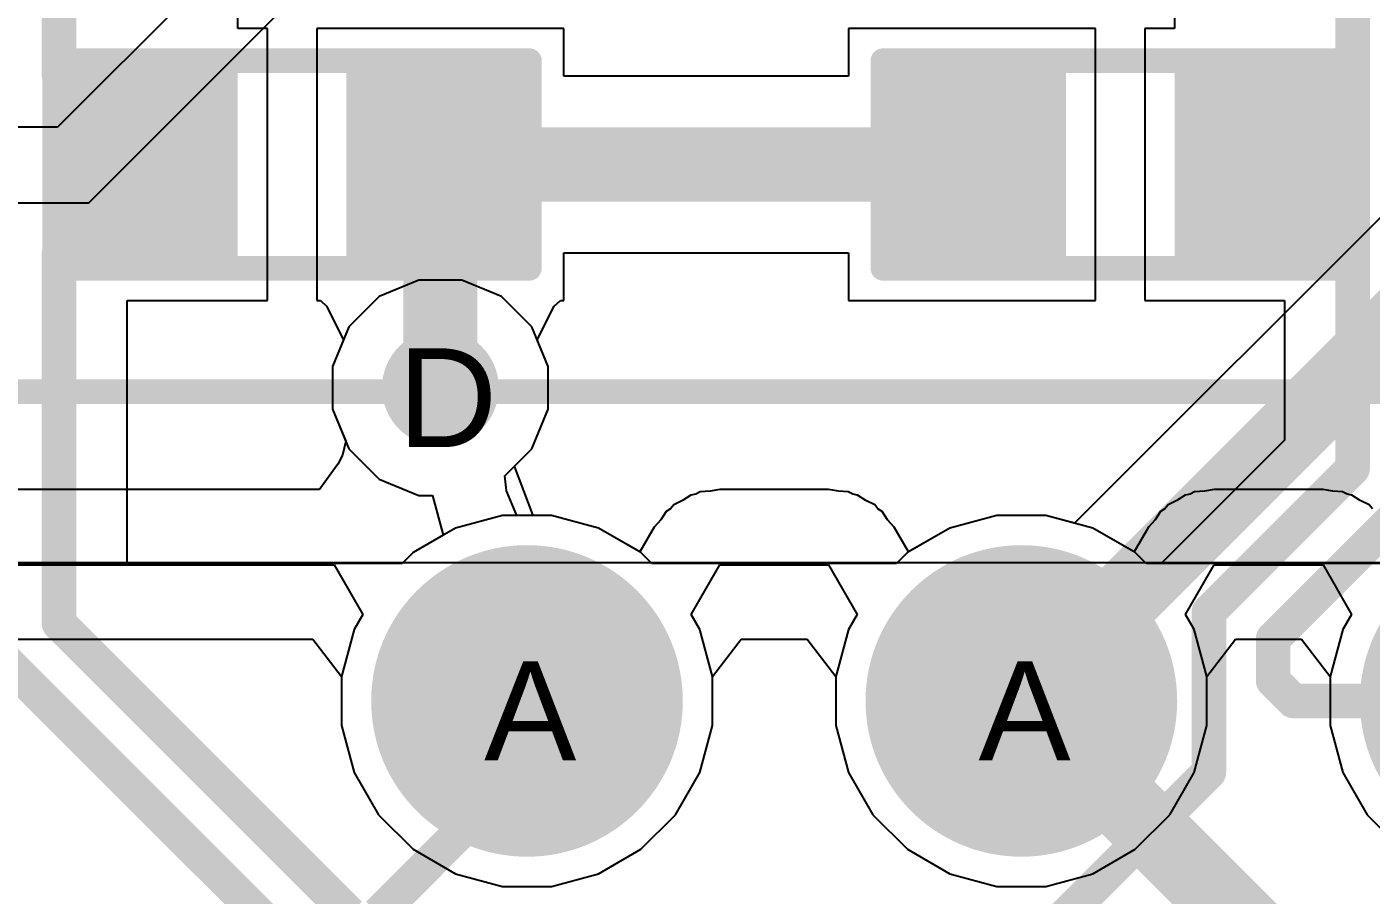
# Model space of a CAD drawing. Header units: inches. Extents: x -11 to 5428, y 0 to 5423.
# Drawn here: x 206.53 to 213.44, y 18.79 to 23.26 of the extents above; entities that cross this region are included whole.
import ezdxf

# ---------------------------------------------------------------- set-up
doc = ezdxf.new("R2010")
doc.units = ezdxf.units.IN
for name, color, linetype in [('Bottom Layer', 5, 'Continuous'), ('Bottom Solder', 6, 'Continuous'), ('Drill Drawing', 1, 'Continuous'), ('GND', 16, 'Continuous'), ('Multi-Layer', 9, 'Continuous'), ('Pad Holes', 156, 'Continuous'), ('PWR', 76, 'Continuous'), ('Top Layer', 1, 'Continuous'), ('Top Overlay', 2, 'Continuous'), ('Top Paste', 8, 'Continuous'), ('Top Solder', 216, 'Continuous'), ('Via Holes', 16, 'Continuous')]:
    doc.layers.add(name, color=color, linetype=linetype)
doc.styles.add('Arial', font='', dxfattribs={"height": 0.2})
doc.styles.get('Arial').set_extended_font_data('Arial')

# ---------------------------------------------------------------- blocks, each defined once
blk = doc.blocks.new('R___0603_369')
at = {"layer": 'Top Layer'}
for points in [[(-0.3810050799999999, 0.4445), (-0.3810050800000001, -0.4445), (-1.14300508, -0.4445), (-1.14300508, 0.4445)], [(1.14299492, 0.4445), (1.14299492, -0.4445), (0.3809949199999999, -0.4445), (0.38099492, 0.4445)]]:
    blk.add_hatch(color=1, dxfattribs=at).paths.add_polyline_path(points)
at = {"layer": 'Top Paste'}
for points in [[(-0.3810050799999999, 0.4445), (-0.3810050800000001, -0.4445), (-1.14300508, -0.4445), (-1.14300508, 0.4445)], [(1.14299492, 0.4445), (1.14299492, -0.4445), (0.3809949199999999, -0.4445), (0.38099492, 0.4445)]]:
    blk.add_hatch(color=8, dxfattribs=at).paths.add_polyline_path(points)
at = {"layer": 'Top Solder'}
for points in [[(-0.2794050799999999, 0.5460999999999999), (-0.2794050800000001, -0.5461), (-1.24460508, -0.5460999999999999), (-1.24460508, 0.5461)], [(1.24459492, 0.5460999999999999), (1.24459492, -0.5461), (0.2793949199999999, -0.5460999999999999), (0.27939492, 0.5461)]]:
    blk.add_hatch(color=216, dxfattribs=at).paths.add_polyline_path(points)
at = {"layer": 'Top Overlay'}
for points in [[(-1.21920508, -0.5334, 0.127, 0.127, 0), (-1.21920508, 0.5334, 0.127, 0.127, 0)], [(-1.21920508, 0.5334, 0.127, 0.127, 0), (1.21919492, 0.5334, 0.127, 0.127, 0)], [(1.21919492, -0.5334, 0.127, 0.127, 0), (1.21919492, 0.5334, 0.127, 0.127, 0)], [(-1.21920508, -0.5334, 0.127, 0.127, 0), (1.21919492, -0.5334, 0.127, 0.127, 0)]]:
    blk.add_lwpolyline(points, format="xyseb", dxfattribs=at)
for points in [[(-1.25095508, 0.5334, 0.0635, 0.0635, 1), (-1.18745508, 0.5334, 0.0635, 0.0635, 1)], [(-1.25095508, 0.5334, 0.0635, 0.0635, 1), (-1.18745508, 0.5334, 0.0635, 0.0635, 1)], [(1.18744492, 0.5334, 0.0635, 0.0635, 1), (1.25094492, 0.5334, 0.0635, 0.0635, 1)], [(1.18744492, 0.5334, 0.0635, 0.0635, 1), (1.25094492, 0.5334, 0.0635, 0.0635, 1)], [(-1.25095508, -0.5334, 0.0635, 0.0635, 1), (-1.18745508, -0.5334, 0.0635, 0.0635, 1)], [(-1.25095508, -0.5334, 0.0635, 0.0635, 1), (-1.18745508, -0.5334, 0.0635, 0.0635, 1)], [(1.18744492, -0.5334, 0.0635, 0.0635, 1), (1.25094492, -0.5334, 0.0635, 0.0635, 1)], [(1.18744492, -0.5334, 0.0635, 0.0635, 1), (1.25094492, -0.5334, 0.0635, 0.0635, 1)]]:
    blk.add_lwpolyline(points, format="xyseb", close=True, dxfattribs=at)
blk = doc.blocks.new('R___0603_370')
at = {"layer": 'Top Layer'}
for points in [[(-0.38100254, 0.4445), (-0.38100254, -0.4445), (-1.14300254, -0.4445), (-1.14300254, 0.4445)], [(1.14299746, 0.4445), (1.14299746, -0.4445), (0.38099746, -0.4445), (0.38099746, 0.4445)]]:
    blk.add_hatch(color=1, dxfattribs=at).paths.add_polyline_path(points)
at = {"layer": 'Top Paste'}
for points in [[(-0.38100254, 0.4445), (-0.38100254, -0.4445), (-1.14300254, -0.4445), (-1.14300254, 0.4445)], [(1.14299746, 0.4445), (1.14299746, -0.4445), (0.38099746, -0.4445), (0.38099746, 0.4445)]]:
    blk.add_hatch(color=8, dxfattribs=at).paths.add_polyline_path(points)
at = {"layer": 'Top Solder'}
for points in [[(-0.27940254, 0.5460999999999999), (-0.27940254, -0.5460999999999999), (-1.24460254, -0.5460999999999999), (-1.24460254, 0.5460999999999999)], [(1.24459746, 0.5460999999999999), (1.24459746, -0.5460999999999999), (0.27939746, -0.5460999999999999), (0.27939746, 0.5460999999999999)]]:
    blk.add_hatch(color=216, dxfattribs=at).paths.add_polyline_path(points)
at = {"layer": 'Top Overlay'}
for points in [[(-1.21920254, 0.5334, 0.127, 0.127, 0), (-1.21920254, -0.5334, 0.127, 0.127, 0)], [(1.21919746, 0.5334, 0.127, 0.127, 0), (-1.21920254, 0.5334, 0.127, 0.127, 0)], [(1.21919746, 0.5334, 0.127, 0.127, 0), (1.21919746, -0.5334, 0.127, 0.127, 0)], [(1.21919746, -0.5334, 0.127, 0.127, 0), (-1.21920254, -0.5334, 0.127, 0.127, 0)]]:
    blk.add_lwpolyline(points, format="xyseb", dxfattribs=at)
for points in [[(-1.25095254, 0.5334, 0.0635, 0.0635, 1), (-1.18745254, 0.5334, 0.0635, 0.0635, 1)], [(-1.25095254, 0.5334, 0.0635, 0.0635, 1), (-1.18745254, 0.5334, 0.0635, 0.0635, 1)], [(1.18744746, 0.5334, 0.0635, 0.0635, 1), (1.25094746, 0.5334, 0.0635, 0.0635, 1)], [(1.18744746, 0.5334, 0.0635, 0.0635, 1), (1.25094746, 0.5334, 0.0635, 0.0635, 1)], [(-1.25095254, -0.5334, 0.0635, 0.0635, 1), (-1.18745254, -0.5334, 0.0635, 0.0635, 1)], [(-1.25095254, -0.5334, 0.0635, 0.0635, 1), (-1.18745254, -0.5334, 0.0635, 0.0635, 1)], [(1.18744746, -0.5334, 0.0635, 0.0635, 1), (1.25094746, -0.5334, 0.0635, 0.0635, 1)], [(1.18744746, -0.5334, 0.0635, 0.0635, 1), (1.25094746, -0.5334, 0.0635, 0.0635, 1)]]:
    blk.add_lwpolyline(points, format="xyseb", close=True, dxfattribs=at)
blk = doc.blocks.new('HR911105A_372')
at = {"layer": 'Bottom Layer'}
h = blk.add_hatch(color=5, dxfattribs=at)
edge = h.paths.add_edge_path()
edge.add_arc((0.6399987199999999, -6.894982399999999), 0.69900038, 0, 360)
h = blk.add_hatch(color=5, dxfattribs=at)
edge = h.paths.add_edge_path()
edge.add_arc((3.17999872, -6.894982399999999), 0.69900038, 0, 360)
at = {"layer": 'Bottom Solder'}
h = blk.add_hatch(color=6, dxfattribs=at)
edge = h.paths.add_edge_path()
edge.add_arc((-1.90000128, -6.894982399999999), 0.8006003799999999, 0, 360)
h = blk.add_hatch(color=6, dxfattribs=at)
edge = h.paths.add_edge_path()
edge.add_arc((0.6399987199999999, -6.894982399999999), 0.8006003799999999, 0, 360)
h = blk.add_hatch(color=6, dxfattribs=at)
edge = h.paths.add_edge_path()
edge.add_arc((3.17999872, -6.894982399999999), 0.8006003799999999, 0, 360)
at = {"layer": 'GND'}
h = blk.add_hatch(color=16, dxfattribs=at)
edge = h.paths.add_edge_path()
edge.add_arc((0.6399987199999999, -6.894982399999999), 0.69900038, 0, 360)
h = blk.add_hatch(color=16, dxfattribs=at)
edge = h.paths.add_edge_path()
edge.add_arc((3.17999872, -6.894982399999999), 0.69900038, 0, 360)
at = {"layer": 'Multi-Layer'}
h = blk.add_hatch(color=9, dxfattribs=at)
edge = h.paths.add_edge_path()
edge.add_arc((0.6399987199999999, -6.894982399999999), 0.69900038, 0, 360)
h = blk.add_hatch(color=9, dxfattribs=at)
edge = h.paths.add_edge_path()
edge.add_arc((3.17999872, -6.894982399999999), 0.69900038, 0, 360)
at = {"layer": 'Pad Holes'}
h = blk.add_hatch(color=7, dxfattribs=at)
edge = h.paths.add_edge_path()
edge.add_arc((0.6399987199999999, -6.894982399999999), 0.44500038, 0, 360)
h = blk.add_hatch(color=7, dxfattribs=at)
edge = h.paths.add_edge_path()
edge.add_arc((3.17999872, -6.894982399999999), 0.44500038, 0, 360)
at = {"layer": 'PWR'}
h = blk.add_hatch(color=76, dxfattribs=at)
edge = h.paths.add_edge_path()
edge.add_arc((0.6399987199999999, -6.894982399999999), 0.69900038, 0, 360)
h = blk.add_hatch(color=76, dxfattribs=at)
edge = h.paths.add_edge_path()
edge.add_arc((3.17999872, -6.894982399999999), 0.69900038, 0, 360)
at = {"layer": 'Top Layer'}
h = blk.add_hatch(color=1, dxfattribs=at)
edge = h.paths.add_edge_path()
edge.add_arc((0.6399987199999999, -6.894982399999999), 0.69900038, 0, 360)
h = blk.add_hatch(color=1, dxfattribs=at)
edge = h.paths.add_edge_path()
edge.add_arc((3.17999872, -6.894982399999999), 0.69900038, 0, 360)
at = {"layer": 'Top Solder'}
h = blk.add_hatch(color=216, dxfattribs=at)
edge = h.paths.add_edge_path()
edge.add_arc((-1.90000128, -6.894982399999999), 0.8006003799999999, 0, 360)
h = blk.add_hatch(color=216, dxfattribs=at)
edge = h.paths.add_edge_path()
edge.add_arc((0.6399987199999999, -6.894982399999999), 0.8006003799999999, 0, 360)
h = blk.add_hatch(color=216, dxfattribs=at)
edge = h.paths.add_edge_path()
edge.add_arc((3.17999872, -6.894982399999999), 0.8006003799999999, 0, 360)
at = {"layer": 'Top Overlay'}
blk.add_lwpolyline([(8.000004319999999, -8.4850224, 0.127, 0.127, 0), (-8.000014479999999, -8.4850224, 0.127, 0.127, 0)], format="xyseb", dxfattribs=at)

msp = doc.modelspace()

# ---------------------------------------------------------------- hatches: boundary and pattern name
at = {"layer": 'Bottom Layer'}
h = msp.add_hatch(color=5, dxfattribs=at)
edge = h.paths.add_edge_path()
edge.add_arc((208.6572027, 21.40119418), 0.2999994, 0, 360)
at = {"layer": 'GND'}
h = msp.add_hatch(color=16, dxfattribs=at)
edge = h.paths.add_edge_path()
edge.add_arc((208.6572027, 21.40119418), 0.2999994, 0, 360)
at = {"layer": 'PWR'}
h = msp.add_hatch(color=76, dxfattribs=at)
edge = h.paths.add_edge_path()
edge.add_arc((208.6572027, 21.40119418), 0.2999994, 0, 360)
at = {"layer": 'Top Layer'}
h = msp.add_hatch(color=1, dxfattribs=at)
edge = h.paths.add_edge_path()
edge.add_arc((208.6572027, 21.40119418), 0.2999994, 0, 360)
at = {"layer": 'Via Holes'}
h = msp.add_hatch(color=7, dxfattribs=at)
edge = h.paths.add_edge_path()
edge.add_arc((208.6572027, 21.40119418), 0.1499997, 0, 360)

# ---------------------------------------------------------------- linework, layer by layer
at = {"layer": 'Bottom Layer'}
for p, q in [((214.0787565, 22.86940816), (211.91485684, 20.70551104)), ((208.5470048, 21.95519358), (208.34338824, 21.87085288)), ((208.7674006, 21.95519358), (208.5470048, 21.95519358)), ((208.97101716, 21.87085288), (208.7674006, 21.95519358)), ((208.34338824, 21.87085288), (208.187544, 21.71500864)), ((209.1268614, 21.71500864), (208.97101716, 21.87085288)), ((208.187544, 21.71500864), (208.1032033, 21.51139208)), ((209.2112021, 21.51139208), (209.1268614, 21.71500864)), ((208.1032033, 21.51139208), (208.1032033, 21.29099628)), ((209.2112021, 21.29099628), (209.2112021, 21.51139208)), ((208.1032033, 21.29099628), (208.187544, 21.08737972)), ((209.1268614, 21.08737972), (209.2112021, 21.29099628)), ((208.187544, 21.08737972), (208.34338824, 20.93153548)), ((208.98762876, 20.94814708), (209.1268614, 21.08737972)), ((208.34338824, 20.93153548), (208.5470048, 20.84719478)), ((208.99652384, 20.87122572), (208.98762876, 20.94814708)), ((209.0499248, 20.74494708), (208.99652384, 20.87122572)), ((208.5470048, 20.84719478), (208.61755076, 20.84719478)), ((208.61755076, 20.84719478), (208.6719982, 20.64399478)), ((209.22767654, 20.74494708), (209.0499248, 20.74494708)), ((209.47005604, 20.68000182), (209.22767654, 20.74494708)), ((211.51674486, 20.74494708), (211.27436536, 20.68000182)), ((211.76767654, 20.74494708), (211.51674486, 20.74494708)), ((211.91485684, 20.70551104), (211.76767654, 20.74494708)), ((209.68736828, 20.55453852), (209.47005604, 20.68000182)), ((211.27436536, 20.68000182), (211.05705312, 20.55453852)), ((208.6719982, 20.64399478), (208.51705312, 20.55453852)), ((208.51705312, 20.55453852), (208.46369026, 20.50117566)), ((209.74073114, 20.50117566), (209.68736828, 20.55453852)), ((211.05705312, 20.55453852), (211.00369026, 20.50117566)), ((220.28220358, 20.50117566), (185.23320586, 20.50117566)), ((208.46369026, 20.50117566), (198.31174714, 20.50117566)), ((211.00369026, 20.50117566), (209.74073114, 20.50117566))]:
    msp.add_line(p, q, dxfattribs=at)
for points in [[(211.64222594, 19.7919467, 0.3809999999999999, 0.3809999999999999, 0), (214.3992283, 22.54894906, 0.3809999999999999, 0.3809999999999999, 0)], [(211.64222594, 19.7919467, 0.3809999999999999, 0.3809999999999999, 0), (212.91172556, 18.52244708, 0.3809999999999999, 0.3809999999999999, 0)]]:
    msp.add_lwpolyline(points, format="xyseb", dxfattribs=at)
msp.add_lwpolyline([(211.54697594, 19.7919467, 0.1905, 0.1905, 1), (211.73747594, 19.7919467, 0.1905, 0.1905, 1)], format="xyseb", close=True, dxfattribs=at)
msp.add_lwpolyline([(211.54697594, 19.7919467, 0.1905, 0.1905, 1), (211.73747594, 19.7919467, 0.1905, 0.1905, 1)], format="xyseb", close=True, dxfattribs=at)
at = {"layer": 'GND'}
for p, q in [((208.5470048, 21.95519358), (208.34338824, 21.87085288)), ((208.7674006, 21.95519358), (208.5470048, 21.95519358)), ((208.97101716, 21.87085288), (208.7674006, 21.95519358)), ((208.34338824, 21.87085288), (208.187544, 21.71500864)), ((209.1268614, 21.71500864), (208.97101716, 21.87085288)), ((208.187544, 21.71500864), (208.1032033, 21.51139208)), ((209.2112021, 21.51139208), (209.1268614, 21.71500864)), ((208.1032033, 21.51139208), (208.1032033, 21.29099628)), ((209.2112021, 21.29099628), (209.2112021, 21.51139208)), ((208.1032033, 21.29099628), (208.17129054, 21.12661764)), ((209.1268614, 21.08737972), (209.2112021, 21.29099628)), ((208.17129054, 21.12661764), (208.15403378, 21.05459594)), ((209.03842876, 20.99894708), (209.1268614, 21.08737972)), ((208.13042448, 21.008848), (208.03628954, 20.8794223)), ((208.15403378, 21.05459594), (208.13042448, 21.008848)), ((209.13376512, 20.74494708), (209.03842876, 20.99894708)), ((208.03628954, 20.8794223), (205.0291175, 20.8794223)), ((209.9918203, 20.86618382), (209.96884092, 20.85485034)), ((210.04251616, 20.86950614), (209.9918203, 20.86618382)), ((210.09236366, 20.8794223), (210.04251616, 20.86950614)), ((210.65205774, 20.8794223), (210.09236366, 20.8794223)), ((210.70190778, 20.86950614), (210.65205774, 20.8794223)), ((210.75259856, 20.86618382), (210.70190778, 20.86950614)), ((210.77557794, 20.85485288), (210.75259856, 20.86618382)), ((212.5318203, 20.86618382), (212.50884092, 20.85485034)), ((212.58251616, 20.86950614), (212.5318203, 20.86618382)), ((212.63236366, 20.8794223), (212.58251616, 20.86950614)), ((213.19205774, 20.8794223), (212.63236366, 20.8794223)), ((213.24190778, 20.86950614), (213.19205774, 20.8794223)), ((213.29259856, 20.86618382), (213.24190778, 20.86950614)), ((213.31557794, 20.85485288), (213.29259856, 20.86618382)), ((209.8558795, 20.7991456), (209.83898342, 20.7798797)), ((209.90145472, 20.82161952), (209.8558795, 20.7991456)), ((209.94370508, 20.84985162), (209.90145472, 20.82161952)), ((209.96884092, 20.85485034), (209.94370508, 20.84985162)), ((210.80071632, 20.84985162), (210.77557794, 20.85485288)), ((210.8429743, 20.82161444), (210.80071632, 20.84985162)), ((210.88853936, 20.7991456), (210.8429743, 20.82161444)), ((210.9054329, 20.77988224), (210.88853936, 20.7991456)), ((212.3958795, 20.7991456), (212.37898342, 20.7798797)), ((212.44145472, 20.82161952), (212.3958795, 20.7991456)), ((212.48370508, 20.84985162), (212.44145472, 20.82161952)), ((212.50884092, 20.85485034), (212.48370508, 20.84985162)), ((213.34071632, 20.84985162), (213.31557794, 20.85485288)), ((213.3829743, 20.82161444), (213.34071632, 20.84985162)), ((213.42853936, 20.7991456), (213.3829743, 20.82161444)), ((213.4454329, 20.77988224), (213.42853936, 20.7991456)), ((209.22767654, 20.74494708), (209.13376512, 20.74494708)), ((209.47005604, 20.68000182), (209.22767654, 20.74494708)), ((209.78944834, 20.72339264), (209.7559432, 20.6851885)), ((209.8176779, 20.765643), (209.78944834, 20.72339264)), ((209.83898342, 20.7798797), (209.8176779, 20.765643)), ((210.9267435, 20.765643), (210.9054329, 20.77988224)), ((210.9549756, 20.7233901), (210.9267435, 20.765643)), ((210.9884782, 20.6851885), (210.9549756, 20.7233901)), ((211.51674486, 20.74494708), (211.27436536, 20.68000182)), ((211.76767654, 20.74494708), (211.51674486, 20.74494708)), ((212.01005604, 20.68000182), (211.76767654, 20.74494708)), ((212.32944834, 20.72339264), (212.2959432, 20.6851885)), ((212.3576779, 20.765643), (212.32944834, 20.72339264)), ((212.37898342, 20.7798797), (212.3576779, 20.765643)), ((209.68222732, 20.55750778), (209.47005604, 20.68000182)), ((209.7559432, 20.6851885), (209.68222732, 20.55750778)), ((211.06219662, 20.55750778), (210.9884782, 20.6851885)), ((211.27436536, 20.68000182), (211.06219662, 20.55750778)), ((212.22222732, 20.55750778), (212.01005604, 20.68000182)), ((212.2959432, 20.6851885), (212.22222732, 20.55750778)), ((196.12337966, 20.49095724), (208.11205774, 20.49095724)), ((208.11205774, 20.49095724), (208.25870464, 20.23695724)), ((209.94571676, 20.2369547), (210.09236366, 20.49095724)), ((210.09236366, 20.49095724), (210.65205774, 20.49095724)), ((210.65205774, 20.49095724), (210.79870464, 20.23695724)), ((212.48571676, 20.2369547), (212.63236366, 20.49095724)), ((212.63236366, 20.49095724), (213.19205774, 20.49095724)), ((213.19205774, 20.49095724), (213.33870464, 20.23695724)), ((208.25870464, 20.23695724), (208.21415558, 20.15979204)), ((209.99026582, 20.15979204), (209.94571676, 20.2369547)), ((210.79870464, 20.23695724), (210.75415558, 20.15979204)), ((212.53026582, 20.15979204), (212.48571676, 20.2369547)), ((213.33870464, 20.23695724), (213.29415558, 20.15979204)), ((208.21415558, 20.15979204), (208.14921032, 19.91741254)), ((210.05521108, 19.91741254), (209.99026582, 20.15979204)), ((210.75415558, 20.15979204), (210.68921032, 19.91741254)), ((212.59521108, 19.91741254), (212.53026582, 20.15979204)), ((213.29415558, 20.15979204), (213.22921032, 19.91741254)), ((208.14921032, 19.91741254), (208.14921032, 19.66648086)), ((210.05521108, 19.66648086), (210.05521108, 19.91741254)), ((210.68921032, 19.91741254), (210.68921032, 19.66648086)), ((212.59521108, 19.66648086), (212.59521108, 19.91741254)), ((213.22921032, 19.91741254), (213.22921032, 19.66648086)), ((208.14921032, 19.66648086), (208.21415558, 19.42410136)), ((209.99026582, 19.42410136), (210.05521108, 19.66648086)), ((210.68921032, 19.66648086), (210.75415558, 19.42410136)), ((212.53026582, 19.42410136), (212.59521108, 19.66648086)), ((213.22921032, 19.66648086), (213.29415558, 19.42410136)), ((208.21415558, 19.42410136), (208.33961888, 19.20678912)), ((209.86480252, 19.20678912), (209.99026582, 19.42410136)), ((210.75415558, 19.42410136), (210.87961888, 19.20678912)), ((212.40480252, 19.20678912), (212.53026582, 19.42410136)), ((213.29415558, 19.42410136), (213.41961888, 19.20678912)), ((208.33961888, 19.20678912), (208.51705312, 19.02935488)), ((209.68736828, 19.02935488), (209.86480252, 19.20678912)), ((210.87961888, 19.20678912), (211.05705312, 19.02935488)), ((212.22736828, 19.02935488), (212.40480252, 19.20678912)), ((213.41961888, 19.20678912), (213.59705312, 19.02935488)), ((208.51705312, 19.02935488), (208.73436536, 18.90389158)), ((209.47005604, 18.90389158), (209.68736828, 19.02935488)), ((211.05705312, 19.02935488), (211.27436536, 18.90389158)), ((212.01005604, 18.90389158), (212.22736828, 19.02935488)), ((208.73436536, 18.90389158), (208.97674486, 18.83894632)), ((209.22767654, 18.83894632), (209.47005604, 18.90389158)), ((211.27436536, 18.90389158), (211.51674486, 18.83894632)), ((211.76767654, 18.83894632), (212.01005604, 18.90389158)), ((208.97674486, 18.83894632), (209.22767654, 18.83894632)), ((211.51674486, 18.83894632), (211.76767654, 18.83894632))]:
    msp.add_line(p, q, dxfattribs=at)
at = {"layer": 'PWR'}
for p, q in [((208.15426746, 24.20495286), (206.68978728, 22.74047776)), ((206.85069374, 22.3520127), (208.42895322, 23.9302671)), ((206.68978728, 22.74047776), (203.72087272, 22.74047776)), ((203.72087272, 22.3520127), (206.85069374, 22.3520127)), ((208.97674486, 20.74494708), (208.73436536, 20.68000182)), ((209.22767654, 20.74494708), (208.97674486, 20.74494708)), ((209.47005604, 20.68000182), (209.22767654, 20.74494708)), ((211.51674486, 20.74494708), (211.27436536, 20.68000182)), ((211.76767654, 20.74494708), (211.51674486, 20.74494708)), ((212.01005604, 20.68000182), (211.76767654, 20.74494708)), ((208.73436536, 20.68000182), (208.51705312, 20.55453852)), ((209.68736828, 20.55453852), (209.47005604, 20.68000182)), ((211.27436536, 20.68000182), (211.05705312, 20.55453852)), ((212.22736828, 20.55453852), (212.01005604, 20.68000182)), ((208.51705312, 20.55453852), (208.4603273, 20.4978127)), ((209.7440941, 20.4978127), (209.68736828, 20.55453852)), ((211.05705312, 20.55453852), (211.0003273, 20.4978127)), ((212.2840941, 20.4978127), (212.22736828, 20.55453852)), ((208.4603273, 20.4978127), (203.72087272, 20.4978127)), ((211.0003273, 20.4978127), (209.7440941, 20.4978127)), ((213.5403273, 20.4978127), (212.2840941, 20.4978127)), ((203.72087272, 20.10934764), (208.00193096, 20.10934764)), ((208.00193096, 20.10934764), (208.14921032, 19.91741)), ((210.05521108, 19.91741), (210.20249044, 20.10934764)), ((210.20249044, 20.10934764), (210.54193096, 20.10934764)), ((210.54193096, 20.10934764), (210.68921032, 19.91741)), ((212.59521108, 19.91741), (212.74249044, 20.10934764)), ((212.74249044, 20.10934764), (213.08193096, 20.10934764)), ((213.08193096, 20.10934764), (213.22921032, 19.91741)), ((208.14921032, 19.91741), (208.14921032, 19.66648086)), ((210.05521108, 19.66648086), (210.05521108, 19.91741)), ((210.68921032, 19.91741), (210.68921032, 19.66648086)), ((212.59521108, 19.66648086), (212.59521108, 19.91741)), ((213.22921032, 19.91741), (213.22921032, 19.66648086)), ((208.14921032, 19.66648086), (208.21415558, 19.42410136)), ((209.99026582, 19.42410136), (210.05521108, 19.66648086)), ((210.68921032, 19.66648086), (210.75415558, 19.42410136)), ((212.53026582, 19.42410136), (212.59521108, 19.66648086)), ((213.22921032, 19.66648086), (213.29415558, 19.42410136)), ((208.21415558, 19.42410136), (208.33961888, 19.20678912)), ((209.86480252, 19.20678912), (209.99026582, 19.42410136)), ((210.75415558, 19.42410136), (210.87961888, 19.20678912)), ((212.40480252, 19.20678912), (212.53026582, 19.42410136)), ((213.29415558, 19.42410136), (213.41961888, 19.20678912)), ((208.33961888, 19.20678912), (208.51705312, 19.02935488)), ((209.68736828, 19.02935488), (209.86480252, 19.20678912)), ((210.87961888, 19.20678912), (211.05705312, 19.02935488)), ((212.22736828, 19.02935488), (212.40480252, 19.20678912)), ((213.41961888, 19.20678912), (213.59705312, 19.02935488)), ((208.51705312, 19.02935488), (208.73436536, 18.90389158)), ((209.47005604, 18.90389158), (209.68736828, 19.02935488)), ((211.05705312, 19.02935488), (211.27436536, 18.90389158)), ((212.01005604, 18.90389158), (212.22736828, 19.02935488)), ((208.73436536, 18.90389158), (208.97674486, 18.83894632)), ((209.22767654, 18.83894632), (209.47005604, 18.90389158)), ((211.27436536, 18.90389158), (211.51674486, 18.83894632)), ((211.76767654, 18.83894632), (212.01005604, 18.90389158)), ((208.97674486, 18.83894632), (209.22767654, 18.83894632)), ((211.51674486, 18.83894632), (211.76767654, 18.83894632))]:
    msp.add_line(p, q, dxfattribs=at)
at = {"layer": 'Top Layer'}
for p, q in [((207.6158027, 23.2474643), (207.6158027, 24.3904643)), ((212.4296107, 24.3904643), (212.4296107, 23.2474643)), ((207.7682027, 23.2474643), (207.6158027, 23.2474643)), ((207.7682027, 21.8504643), (207.7682027, 23.2474643)), ((209.2922027, 23.2474643), (208.0222027, 23.2474643)), ((208.0222027, 23.2474643), (208.0222027, 21.8504643)), ((209.2922027, 23.00215618), (209.2922027, 23.2474643)), ((212.0232107, 23.2474643), (210.7532107, 23.2474643)), ((210.7532107, 23.2474643), (210.7532107, 23.00215618)), ((212.0232107, 21.8504643), (212.0232107, 23.2474643)), ((212.4296107, 23.2474643), (212.2772107, 23.2474643)), ((212.2772107, 23.2474643), (212.2772107, 21.8504643)), ((210.7532107, 23.00215618), (209.2922027, 23.00215618)), ((209.2922027, 21.8504643), (209.2922027, 22.09574194)), ((209.2922027, 22.09574194), (210.7532107, 22.09574194)), ((210.7532107, 22.09574194), (210.7532107, 21.8504643)), ((207.04742944, 20.50117566), (207.04742944, 21.8504643)), ((207.04742944, 21.8504643), (207.7682027, 21.8504643)), ((208.0222027, 21.8504643), (208.04045006, 21.8504643)), ((208.04045006, 21.8504643), (208.07215942, 21.82126446)), ((209.24224598, 21.82126446), (209.27395534, 21.8504643)), ((209.27395534, 21.8504643), (209.2922027, 21.8504643)), ((210.7532107, 21.8504643), (212.0232107, 21.8504643)), ((212.2772107, 21.8504643), (212.9943924, 21.8504643)), ((212.9943924, 21.8504643), (212.9943924, 21.1313522)), ((208.07215942, 21.82126446), (208.15948208, 21.64726176)), ((209.15492332, 21.64726176), (209.24224598, 21.82126446)), ((208.15948208, 21.64726176), (208.1032033, 21.51139208)), ((209.2112021, 21.51139208), (209.15492332, 21.64726176)), ((208.1032033, 21.51139208), (208.1032033, 21.29099628)), ((209.2112021, 21.29099628), (209.2112021, 21.51139208)), ((208.1032033, 21.29099628), (208.187544, 21.08737972)), ((209.1268614, 21.08737972), (209.2112021, 21.29099628)), ((208.187544, 21.08737972), (208.34338824, 20.93153548)), ((208.98762876, 20.94814708), (209.1268614, 21.08737972)), ((212.9943924, 21.1313522), (212.36421586, 20.50117566)), ((208.34338824, 20.93153548), (208.5470048, 20.84719478)), ((208.99652384, 20.87122572), (208.98762876, 20.94814708)), ((209.0499248, 20.74494708), (208.99652384, 20.87122572)), ((208.5470048, 20.84719478), (208.61755076, 20.84719478)), ((208.61755076, 20.84719478), (208.6719982, 20.64399478)), ((209.22767654, 20.74494708), (209.0499248, 20.74494708)), ((209.47005604, 20.68000182), (209.22767654, 20.74494708)), ((211.51674486, 20.74494708), (211.27436536, 20.68000182)), ((211.76767654, 20.74494708), (211.51674486, 20.74494708)), ((212.01005604, 20.68000182), (211.76767654, 20.74494708)), ((209.68736828, 20.55453852), (209.47005604, 20.68000182)), ((211.27436536, 20.68000182), (211.05705312, 20.55453852)), ((212.22736828, 20.55453852), (212.01005604, 20.68000182)), ((208.6719982, 20.64399478), (208.51705312, 20.55453852)), ((208.51705312, 20.55453852), (208.46369026, 20.50117566)), ((209.74073114, 20.50117566), (209.68736828, 20.55453852)), ((211.05705312, 20.55453852), (211.00369026, 20.50117566)), ((212.28073114, 20.50117566), (212.22736828, 20.55453852)), ((220.28220358, 20.50117566), (185.23320586, 20.50117566)), ((208.46369026, 20.50117566), (207.04742944, 20.50117566)), ((211.00369026, 20.50117566), (209.74073114, 20.50117566)), ((212.36421586, 20.50117566), (212.28073114, 20.50117566))]:
    msp.add_line(p, q, dxfattribs=at)
for points in [[(206.69781114, 23.0087043, 0.1778, 0.1778, 0), (206.69781114, 23.53044824, 0.1778, 0.1778, 0)], [(213.3440107, 23.0087043, 0.1778, 0.1778, 0), (213.3440107, 23.52684906, 0.1778, 0.1778, 0)], [(206.69781114, 23.0087043, 0.1778, 0.1778, 0), (206.80196638, 22.90454906, 0.1778, 0.1778, 0)], [(213.23985546, 22.90454906, 0.1778, 0.1778, 0), (213.3440107, 23.0087043, 0.1778, 0.1778, 0)], [(206.80196638, 22.90454906, 0.1778, 0.1778, 0), (206.84111032, 22.90454906, 0.1778, 0.1778, 0)], [(206.84111032, 22.90454906, 0.1778, 0.1778, 0), (207.13321032, 22.61244906, 0.1778, 0.1778, 0)], [(212.9122107, 22.61244906, 0.1778, 0.1778, 0), (213.2043107, 22.90454906, 0.1778, 0.1778, 0)], [(213.2043107, 22.90454906, 0.1778, 0.1778, 0), (213.23985546, 22.90454906, 0.1778, 0.1778, 0)], [(208.6572027, 22.54894906, 0.3809999999999999, 0.3809999999999999, 0), (211.38820308, 22.54894906, 0.3809999999999999, 0.3809999999999999, 0)], [(208.6572027, 21.40119418, 0.3809999999999999, 0.3809999999999999, 0), (208.6572027, 22.54894906, 0.3809999999999999, 0.3809999999999999, 0)], [(207.13321032, 22.54894906, 0.1778, 0.1778, 0), (207.13321032, 22.61244906, 0.1778, 0.1778, 0)], [(212.9122107, 22.54894906, 0.1778, 0.1778, 0), (212.9122107, 22.61244906, 0.1778, 0.1778, 0)], [(207.13321032, 22.48544906, 0.1778, 0.1778, 0), (207.13321032, 22.54894906, 0.1778, 0.1778, 0)], [(212.9122107, 22.48544906, 0.1778, 0.1778, 0), (212.9122107, 22.54894906, 0.1778, 0.1778, 0)], [(206.84111032, 22.19334906, 0.1778, 0.1778, 0), (207.13321032, 22.48544906, 0.1778, 0.1778, 0)], [(212.9122107, 22.48544906, 0.1778, 0.1778, 0), (213.2043107, 22.19334906, 0.1778, 0.1778, 0)], [(206.69781114, 22.08919382, 0.1778, 0.1778, 0), (206.80196638, 22.19334906, 0.1778, 0.1778, 0)], [(206.80196638, 22.19334906, 0.1778, 0.1778, 0), (206.84111032, 22.19334906, 0.1778, 0.1778, 0)], [(213.2043107, 22.19334906, 0.1778, 0.1778, 0), (213.23985546, 22.19334906, 0.1778, 0.1778, 0)], [(213.23985546, 22.19334906, 0.1778, 0.1778, 0), (213.3440107, 22.08919382, 0.1778, 0.1778, 0)], [(206.69781114, 20.19041428, 0.1778, 0.1778, 0), (206.69781114, 22.08919382, 0.1778, 0.1778, 0)], [(213.3440107, 20.9865341, 0.1778, 0.1778, 0), (213.3440107, 22.08919382, 0.1778, 0.1778, 0)], [(212.60557682, 20.24810022, 0.1778, 0.1778, 0), (213.3440107, 20.9865341, 0.1778, 0.1778, 0)], [(212.93577682, 20.11132884, 0.1778, 0.1778, 0), (213.6742107, 20.84976272, 0.1778, 0.1778, 0)], [(212.60557682, 19.75933056, 0.1778, 0.1778, 0), (212.60557682, 20.24810022, 0.1778, 0.1778, 0)], [(206.69781114, 20.19041428, 0.1778, 0.1778, 0), (208.19086378, 18.69736164, 0.1778, 0.1778, 0)], [(212.93577682, 19.89610194, 0.1778, 0.1778, 0), (212.93577682, 20.11132884, 0.1778, 0.1778, 0)], [(206.36761114, 20.0536429, 0.1778, 0.1778, 0), (208.0540924, 18.36716164, 0.1778, 0.1778, 0)], [(212.93577682, 19.89610194, 0.1778, 0.1778, 0), (213.03993206, 19.7919467, 0.1778, 0.1778, 0)], [(209.1022107, 19.46176194, 0.1778, 0.1778, 0), (209.1022107, 19.7919467, 0.1778, 0.1778, 0)], [(212.60557682, 19.75933056, 0.1778, 0.1778, 0), (212.60557936, 19.75932802, 0.1778, 0.1778, 0)], [(212.60557936, 19.42553138, 0.1778, 0.1778, 0), (212.60557936, 19.75932802, 0.1778, 0.1778, 0)], [(213.03993206, 19.7919467, 0.1778, 0.1778, 0), (214.1822107, 19.7919467, 0.1778, 0.1778, 0)], [(208.6034436, 18.96299484, 0.1778, 0.1778, 0), (209.1022107, 19.46176194, 0.1778, 0.1778, 0)], [(210.43199468, 17.2519467, 0.1778, 0.1778, 0), (212.60557936, 19.42553138, 0.1778, 0.1778, 0)], [(208.33815584, 18.69736164, 0.1778, 0.1778, 0), (208.6034436, 18.9626494, 0.1778, 0.1778, 0)], [(208.6034436, 18.9626494, 0.1778, 0.1778, 0), (208.6034436, 18.96299484, 0.1778, 0.1778, 0)]]:
    msp.add_lwpolyline(points, format="xyseb", dxfattribs=at)
for points in [[(206.65336114, 23.0087043, 0.08889999999999999, 0.08889999999999999, 1), (206.74226114, 23.0087043, 0.08889999999999999, 0.08889999999999999, 1)], [(206.65336114, 23.0087043, 0.08889999999999999, 0.08889999999999999, 1), (206.74226114, 23.0087043, 0.08889999999999999, 0.08889999999999999, 1)], [(213.2995607, 23.0087043, 0.08889999999999999, 0.08889999999999999, 1), (213.3884607, 23.0087043, 0.08889999999999999, 0.08889999999999999, 1)], [(213.2995607, 23.0087043, 0.08889999999999999, 0.08889999999999999, 1), (213.3884607, 23.0087043, 0.08889999999999999, 0.08889999999999999, 1)], [(206.75751638, 22.90454906, 0.08889999999999999, 0.08889999999999999, 1), (206.84641638, 22.90454906, 0.08889999999999999, 0.08889999999999999, 1)], [(206.75751638, 22.90454906, 0.08889999999999999, 0.08889999999999999, 1), (206.84641638, 22.90454906, 0.08889999999999999, 0.08889999999999999, 1)], [(206.79666032, 22.90454906, 0.08889999999999999, 0.08889999999999999, 1), (206.88556032, 22.90454906, 0.08889999999999999, 0.08889999999999999, 1)], [(206.79666032, 22.90454906, 0.08889999999999999, 0.08889999999999999, 1), (206.88556032, 22.90454906, 0.08889999999999999, 0.08889999999999999, 1)], [(213.1598607, 22.90454906, 0.08889999999999999, 0.08889999999999999, 1), (213.2487607, 22.90454906, 0.08889999999999999, 0.08889999999999999, 1)], [(213.1598607, 22.90454906, 0.08889999999999999, 0.08889999999999999, 1), (213.2487607, 22.90454906, 0.08889999999999999, 0.08889999999999999, 1)], [(213.19540546, 22.90454906, 0.08889999999999999, 0.08889999999999999, 1), (213.28430546, 22.90454906, 0.08889999999999999, 0.08889999999999999, 1)], [(213.19540546, 22.90454906, 0.08889999999999999, 0.08889999999999999, 1), (213.28430546, 22.90454906, 0.08889999999999999, 0.08889999999999999, 1)], [(208.5619527, 22.54894906, 0.1905, 0.1905, 1), (208.7524527, 22.54894906, 0.1905, 0.1905, 1)], [(208.5619527, 22.54894906, 0.1905, 0.1905, 1), (208.7524527, 22.54894906, 0.1905, 0.1905, 1)], [(211.29295308, 22.54894906, 0.1905, 0.1905, 1), (211.48345308, 22.54894906, 0.1905, 0.1905, 1)], [(207.08876032, 22.61244906, 0.08889999999999999, 0.08889999999999999, 1), (207.17766032, 22.61244906, 0.08889999999999999, 0.08889999999999999, 1)], [(207.08876032, 22.61244906, 0.08889999999999999, 0.08889999999999999, 1), (207.17766032, 22.61244906, 0.08889999999999999, 0.08889999999999999, 1)], [(212.8677607, 22.61244906, 0.08889999999999999, 0.08889999999999999, 1), (212.9566607, 22.61244906, 0.08889999999999999, 0.08889999999999999, 1)], [(212.8677607, 22.61244906, 0.08889999999999999, 0.08889999999999999, 1), (212.9566607, 22.61244906, 0.08889999999999999, 0.08889999999999999, 1)], [(207.08876032, 22.54894906, 0.08889999999999999, 0.08889999999999999, 1), (207.17766032, 22.54894906, 0.08889999999999999, 0.08889999999999999, 1)], [(207.08876032, 22.54894906, 0.08889999999999999, 0.08889999999999999, 1), (207.17766032, 22.54894906, 0.08889999999999999, 0.08889999999999999, 1)], [(212.8677607, 22.54894906, 0.08889999999999999, 0.08889999999999999, 1), (212.9566607, 22.54894906, 0.08889999999999999, 0.08889999999999999, 1)], [(212.8677607, 22.54894906, 0.08889999999999999, 0.08889999999999999, 1), (212.9566607, 22.54894906, 0.08889999999999999, 0.08889999999999999, 1)], [(207.08876032, 22.48544906, 0.08889999999999999, 0.08889999999999999, 1), (207.17766032, 22.48544906, 0.08889999999999999, 0.08889999999999999, 1)], [(207.08876032, 22.48544906, 0.08889999999999999, 0.08889999999999999, 1), (207.17766032, 22.48544906, 0.08889999999999999, 0.08889999999999999, 1)], [(212.8677607, 22.48544906, 0.08889999999999999, 0.08889999999999999, 1), (212.9566607, 22.48544906, 0.08889999999999999, 0.08889999999999999, 1)], [(212.8677607, 22.48544906, 0.08889999999999999, 0.08889999999999999, 1), (212.9566607, 22.48544906, 0.08889999999999999, 0.08889999999999999, 1)], [(206.75751638, 22.19334906, 0.08889999999999999, 0.08889999999999999, 1), (206.84641638, 22.19334906, 0.08889999999999999, 0.08889999999999999, 1)], [(206.75751638, 22.19334906, 0.08889999999999999, 0.08889999999999999, 1), (206.84641638, 22.19334906, 0.08889999999999999, 0.08889999999999999, 1)], [(206.79666032, 22.19334906, 0.08889999999999999, 0.08889999999999999, 1), (206.88556032, 22.19334906, 0.08889999999999999, 0.08889999999999999, 1)], [(206.79666032, 22.19334906, 0.08889999999999999, 0.08889999999999999, 1), (206.88556032, 22.19334906, 0.08889999999999999, 0.08889999999999999, 1)], [(213.1598607, 22.19334906, 0.08889999999999999, 0.08889999999999999, 1), (213.2487607, 22.19334906, 0.08889999999999999, 0.08889999999999999, 1)], [(213.1598607, 22.19334906, 0.08889999999999999, 0.08889999999999999, 1), (213.2487607, 22.19334906, 0.08889999999999999, 0.08889999999999999, 1)], [(213.19540546, 22.19334906, 0.08889999999999999, 0.08889999999999999, 1), (213.28430546, 22.19334906, 0.08889999999999999, 0.08889999999999999, 1)], [(213.19540546, 22.19334906, 0.08889999999999999, 0.08889999999999999, 1), (213.28430546, 22.19334906, 0.08889999999999999, 0.08889999999999999, 1)], [(206.65336114, 22.08919382, 0.08889999999999999, 0.08889999999999999, 1), (206.74226114, 22.08919382, 0.08889999999999999, 0.08889999999999999, 1)], [(206.65336114, 22.08919382, 0.08889999999999999, 0.08889999999999999, 1), (206.74226114, 22.08919382, 0.08889999999999999, 0.08889999999999999, 1)], [(213.2995607, 22.08919382, 0.08889999999999999, 0.08889999999999999, 1), (213.3884607, 22.08919382, 0.08889999999999999, 0.08889999999999999, 1)], [(213.2995607, 22.08919382, 0.08889999999999999, 0.08889999999999999, 1), (213.3884607, 22.08919382, 0.08889999999999999, 0.08889999999999999, 1)], [(208.5619527, 21.40119418, 0.1905, 0.1905, 1), (208.7524527, 21.40119418, 0.1905, 0.1905, 1)], [(213.2995607, 20.9865341, 0.08889999999999999, 0.08889999999999999, 1), (213.3884607, 20.9865341, 0.08889999999999999, 0.08889999999999999, 1)], [(213.2995607, 20.9865341, 0.08889999999999999, 0.08889999999999999, 1), (213.3884607, 20.9865341, 0.08889999999999999, 0.08889999999999999, 1)], [(212.56112682, 20.24810022, 0.08889999999999999, 0.08889999999999999, 1), (212.65002682, 20.24810022, 0.08889999999999999, 0.08889999999999999, 1)], [(212.56112682, 20.24810022, 0.08889999999999999, 0.08889999999999999, 1), (212.65002682, 20.24810022, 0.08889999999999999, 0.08889999999999999, 1)], [(206.65336114, 20.19041428, 0.08889999999999999, 0.08889999999999999, 1), (206.74226114, 20.19041428, 0.08889999999999999, 0.08889999999999999, 1)], [(206.65336114, 20.19041428, 0.08889999999999999, 0.08889999999999999, 1), (206.74226114, 20.19041428, 0.08889999999999999, 0.08889999999999999, 1)], [(212.89132682, 20.11132884, 0.08889999999999999, 0.08889999999999999, 1), (212.98022682, 20.11132884, 0.08889999999999999, 0.08889999999999999, 1)], [(212.89132682, 20.11132884, 0.08889999999999999, 0.08889999999999999, 1), (212.98022682, 20.11132884, 0.08889999999999999, 0.08889999999999999, 1)], [(212.89132682, 19.89610194, 0.08889999999999999, 0.08889999999999999, 1), (212.98022682, 19.89610194, 0.08889999999999999, 0.08889999999999999, 1)], [(212.89132682, 19.89610194, 0.08889999999999999, 0.08889999999999999, 1), (212.98022682, 19.89610194, 0.08889999999999999, 0.08889999999999999, 1)], [(209.0577607, 19.7919467, 0.08889999999999999, 0.08889999999999999, 1), (209.1466607, 19.7919467, 0.08889999999999999, 0.08889999999999999, 1)], [(212.56112682, 19.75933056, 0.08889999999999999, 0.08889999999999999, 1), (212.65002682, 19.75933056, 0.08889999999999999, 0.08889999999999999, 1)], [(212.56112682, 19.75933056, 0.08889999999999999, 0.08889999999999999, 1), (212.65002682, 19.75933056, 0.08889999999999999, 0.08889999999999999, 1)], [(212.56112936, 19.75932802, 0.08889999999999999, 0.08889999999999999, 1), (212.65002936, 19.75932802, 0.08889999999999999, 0.08889999999999999, 1)], [(212.56112936, 19.75932802, 0.08889999999999999, 0.08889999999999999, 1), (212.65002936, 19.75932802, 0.08889999999999999, 0.08889999999999999, 1)], [(212.99548206, 19.7919467, 0.08889999999999999, 0.08889999999999999, 1), (213.08438206, 19.7919467, 0.08889999999999999, 0.08889999999999999, 1)], [(212.99548206, 19.7919467, 0.08889999999999999, 0.08889999999999999, 1), (213.08438206, 19.7919467, 0.08889999999999999, 0.08889999999999999, 1)], [(209.0577607, 19.46176194, 0.08889999999999999, 0.08889999999999999, 1), (209.1466607, 19.46176194, 0.08889999999999999, 0.08889999999999999, 1)], [(209.0577607, 19.46176194, 0.08889999999999999, 0.08889999999999999, 1), (209.1466607, 19.46176194, 0.08889999999999999, 0.08889999999999999, 1)], [(212.56112936, 19.42553138, 0.08889999999999999, 0.08889999999999999, 1), (212.65002936, 19.42553138, 0.08889999999999999, 0.08889999999999999, 1)], [(212.56112936, 19.42553138, 0.08889999999999999, 0.08889999999999999, 1), (212.65002936, 19.42553138, 0.08889999999999999, 0.08889999999999999, 1)], [(208.5589936, 18.96299484, 0.08889999999999999, 0.08889999999999999, 1), (208.6478936, 18.96299484, 0.08889999999999999, 0.08889999999999999, 1)], [(208.5589936, 18.96299484, 0.08889999999999999, 0.08889999999999999, 1), (208.6478936, 18.96299484, 0.08889999999999999, 0.08889999999999999, 1)], [(208.5589936, 18.9626494, 0.08889999999999999, 0.08889999999999999, 1), (208.6478936, 18.9626494, 0.08889999999999999, 0.08889999999999999, 1)], [(208.5589936, 18.9626494, 0.08889999999999999, 0.08889999999999999, 1), (208.6478936, 18.9626494, 0.08889999999999999, 0.08889999999999999, 1)]]:
    msp.add_lwpolyline(points, format="xyseb", close=True, dxfattribs=at)

# ---------------------------------------------------------------- block references
msp.add_blockref('R___0603_369', (207.89520778, 22.5489643))
at = {"rotation": 180}
for name, p in [('R___0603_370', (212.15020816, 22.5489643)), ('HR911105A_372', (212.28220942, 12.8969643))]:
    msp.add_blockref(name, p, dxfattribs=at)

# ---------------------------------------------------------------- texts
at = {"layer": 'Drill Drawing', "style": 'Arial'}
for s, p in [('D', (208.4371244, 21.096478)), ('A', (208.8821324, 19.48723052)), ('A', (211.4221324, 19.48723052))]:
    msp.add_text(s, height=0.508, dxfattribs=at).set_placement(p)

doc.saveas('drawing.dxf')
